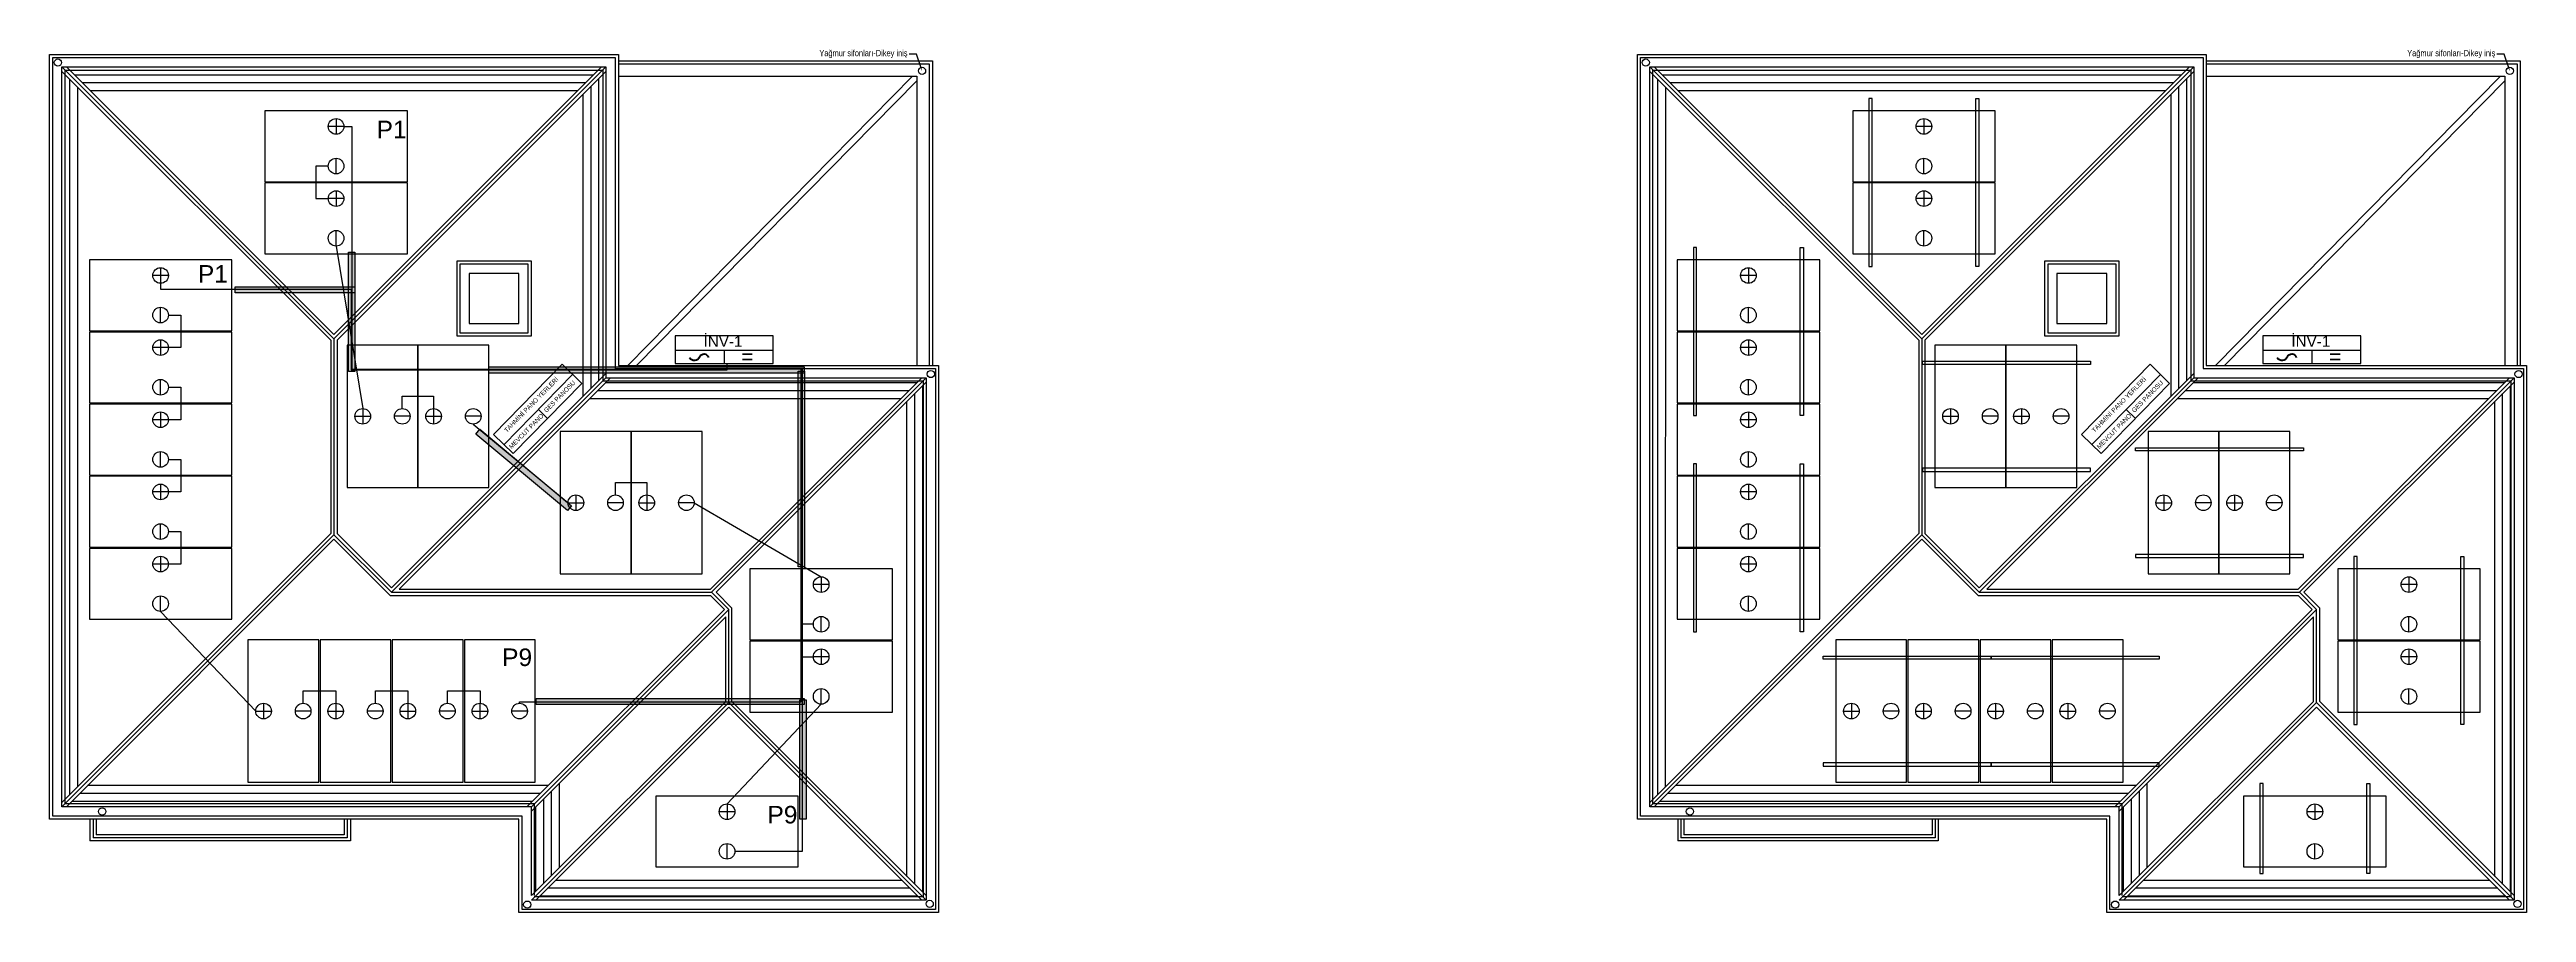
# Model space of a CAD drawing. Header units: millimetres. Extents: x 5906.5 to 5946.1, y 3080.7 to 3094.5.
import ezdxf
from ezdxf import colors
from ezdxf.entities.mleader import LeaderData, LeaderLine
from ezdxf.math import Vec2, Vec3

# ---------------------------------------------------------------- set-up
doc = ezdxf.new("R2010")
doc.units = ezdxf.units.MM
doc.linetypes.add('HIDDEN', pattern=[0.375, 0.25, -0.125])
for name, color, linetype in [('DC Kablo', 1, 'Continuous'), ('İNV', 3, 'Continuous'), ('Panel', 7, 'Continuous'), ('Panel Detayları', 7, 'Continuous'), ('Profil', 1, 'Continuous'), ('Tava', 2, 'Continuous'), ('Çatı Alanı', 7, 'Continuous')]:
    doc.layers.add(name, color=color, linetype=linetype)
doc.styles.add('AURA Swiss CnBT', font='swissc.ttf')
doc.styles.get("Standard").update_dxf_attribs({"font": 'arial.ttf'})

# ---------------------------------------------------------------- blocks, each defined once
blk = doc.blocks.new('2279 1134 lük Panel')
at = {"layer": 'Panel', "color": 0}
for p, q in [((5926.784, 3089.644), (5926.784, 3087.365)), ((5927.918, 3089.644), (5926.784, 3089.644)), ((5927.918, 3087.365), (5927.918, 3089.644)), ((5926.909, 3088.505), (5927.159, 3088.505)), ((5927.793, 3088.505), (5927.543, 3088.505)), ((5927.668, 3088.38), (5927.668, 3088.63)), ((5926.784, 3087.365), (5927.918, 3087.365))]:
    blk.add_line(p, q, dxfattribs=at)
for centre in [(5927.034, 3088.505), (5927.668, 3088.505)]:
    blk.add_circle(centre, 0.125, dxfattribs=at)
blk = doc.blocks.new('Inverter-ARF')
for points in [[(3662.437, 1723.866), (3663.786, 1723.866), (3663.786, 1723.488), (3662.437, 1723.488)], [(3662.437, 1723.488), (3662.437, 1723.866)], [(3662.437, 1723.665), (3663.786, 1723.665)], [(3663.112, 1723.665), (3663.112, 1723.488)]]:
    blk.add_lwpolyline(points)
at = {"color": 3, "lineweight": 40}
for centre, radius, start, end in [((3663.389, 1723.554), 0.0639, 20.7706, 166.0069), ((3663.522, 1723.605), 0.078, 200.9935, 328.7282)]:
    blk.add_arc(centre, radius, start, end, dxfattribs=at)
at = {"color": 3, "insert": (3662.707, 1723.687), "char_height": 0.208, "attachment_point": 1}
blk.add_mtext_dynamic_manual_height_columns('=', width=0.31057, gutter_width=0.13, heights=[0], dxfattribs=at)

msp = doc.modelspace()

# ---------------------------------------------------------------- hatches: boundary and pattern name
at = {"layer": 'Tava'}
h = msp.add_hatch(dxfattribs=at)
h.set_pattern_fill('ANGLE', color=256, scale=0.002, angle=-90)
h.set_pattern_definition([(270, (2820.629429, 8991.251333), (0.01397, -3e-18), [0.01016, -0.00381]), (360, (2820.629429, 8991.251333), (3e-18, 0.01397), [0.01016, -0.00381])])
h.paths.add_polyline_path([(5911.352, 3091.274), (5911.252, 3091.274), (5911.252, 3089.364), (5911.352, 3089.364)])
h = msp.add_hatch(dxfattribs=at)
h.set_pattern_fill('ANGLE', color=256, scale=0.002)
h.set_pattern_definition([(0, (9.462571, 0), (0, 0.01397), [0.01016, -0.00381]), (90, (9.462571, 0), (-0.01397, 9e-19), [0.01016, -0.00381])])
h.paths.add_polyline_path([(5909.439, 3090.723), (5909.439, 3090.623), (5911.35, 3090.623), (5911.35, 3090.723)])
h = msp.add_hatch(dxfattribs=at)
h.set_pattern_fill('ANGLE', color=256, scale=0.002, angle=-180)
h.set_pattern_definition([(180, (11815.380317, 6180.064566), (-5e-18, -0.01397), [0.01016, -0.00381]), (270, (11815.380317, 6180.064566), (0.01397, -6e-18), [0.01016, -0.00381])])
h.paths.add_polyline_path([(5918.541, 3089.342), (5918.541, 3089.442), (5913.493, 3089.442), (5913.493, 3089.342)])
h = msp.add_hatch(dxfattribs=at)
h.set_pattern_fill('ANGLE', color=256, scale=0.002, angle=-90)
h.set_pattern_definition([(270, (2827.818739, 8988.127673), (0.01397, -3e-18), [0.01016, -0.00381]), (360, (2827.818739, 8988.127673), (3e-18, 0.01397), [0.01016, -0.00381])])
h.paths.add_polyline_path([(5918.542, 3089.369), (5918.442, 3089.369), (5918.442, 3086.24), (5918.542, 3086.24)])
h = msp.add_hatch(dxfattribs=at)
h.set_pattern_fill('ANGLE', color=256, scale=0.002, angle=-39.8798)
h.set_pattern_definition([(320.12016948, (-595.946081, 4499.594485), (0.008957278054, 0.01072045101), [0.01016, -0.00381]), (50.12016948, (-595.946081, 4499.594485), (-0.01072045101, 0.008957278054), [0.01016, -0.00381])])
h.paths.add_polyline_path([(5913.351, 3088.443), (5913.287, 3088.366), (5914.753, 3087.141), (5914.817, 3087.217)])
h = msp.add_hatch(dxfattribs=at)
h.set_pattern_fill('ANGLE', color=256, scale=0.002, angle=-180)
h.set_pattern_definition([(180, (11815.380317, 6174.759514), (-5e-18, -0.01397), [0.01016, -0.00381]), (270, (11815.380317, 6174.759514), (0.01397, -6e-18), [0.01016, -0.00381])])
h.paths.add_polyline_path([(5918.541, 3084.037), (5918.541, 3084.137), (5914.254, 3084.137), (5914.254, 3084.037)])
h = msp.add_hatch(dxfattribs=at)
h.set_pattern_fill('ANGLE', color=256, scale=0.002, angle=-90)
h.set_pattern_definition([(270, (2827.849716, 8984.092652), (0.01397, -3e-18), [0.01016, -0.00381]), (360, (2827.849716, 8984.092652), (3e-18, 0.01397), [0.01016, -0.00381])])
h.paths.add_polyline_path([(5918.572, 3084.116), (5918.472, 3084.116), (5918.472, 3082.205), (5918.572, 3082.205)])

# ---------------------------------------------------------------- linework, layer by layer
for points in [[(5914.668, 3089.481), (5913.572, 3088.36), (5913.886, 3088.053), (5914.982, 3089.174)], [(5914.835, 3089.318), (5913.739, 3088.197)], [(5914.982, 3089.174), (5914.668, 3089.481)], [(5940.067, 3089.481), (5938.971, 3088.36), (5939.285, 3088.053), (5940.381, 3089.174)], [(5940.234, 3089.318), (5939.138, 3088.197)], [(5940.381, 3089.174), (5940.067, 3089.481)], [(5914.287, 3088.758), (5914.434, 3088.614)], [(5939.686, 3088.758), (5939.833, 3088.614)]]:
    msp.add_lwpolyline(points)
at = {"layer": 'DC Kablo'}
for points in [[(5911.178, 3093.286), (5911.302, 3093.286), (5911.302, 3089.405), (5917.308, 3089.405), (5917.308, 3089.497)], [(5908.244, 3090.777), (5908.244, 3090.683), (5911.291, 3090.683), (5911.291, 3089.392), (5917.308, 3089.392), (5917.308, 3089.405)], [(5913.988, 3084.059), (5913.988, 3084.083), (5918.492, 3084.083), (5918.492, 3089.401), (5917.308, 3089.401)], [(5917.431, 3081.692), (5918.511, 3081.692), (5918.511, 3089.405), (5917.308, 3089.405)]]:
    msp.add_lwpolyline(points, dxfattribs=at)
at = {"layer": 'Panel Detayları', "color": 0}
for points in [[(5910.928, 3092.652), (5910.728, 3092.652), (5910.728, 3092.132), (5910.928, 3092.132)], [(5911.053, 3091.373), (5911.477, 3088.774)], [(5908.369, 3090.268), (5908.569, 3090.268), (5908.569, 3089.748), (5908.369, 3089.748)], [(5908.369, 3089.114), (5908.569, 3089.114), (5908.569, 3088.594), (5908.369, 3088.594)], [(5912.111, 3088.774), (5912.111, 3088.974), (5912.611, 3088.974), (5912.611, 3088.774)], [(5913.245, 3088.524), (5914.763, 3087.267)], [(5908.369, 3087.96), (5908.569, 3087.96), (5908.569, 3087.44), (5908.369, 3087.44)], [(5915.522, 3087.392), (5915.522, 3087.592), (5916.022, 3087.592), (5916.022, 3087.392)], [(5916.781, 3087.267), (5918.811, 3086.082)], [(5908.369, 3086.806), (5908.569, 3086.806), (5908.569, 3086.286), (5908.369, 3086.286)], [(5908.244, 3085.527), (5909.767, 3083.934)], [(5918.686, 3085.323), (5918.486, 3085.323), (5918.486, 3084.803), (5918.686, 3084.803)], [(5910.526, 3084.059), (5910.526, 3084.259), (5911.046, 3084.259), (5911.046, 3084.059)], [(5911.68, 3084.059), (5911.68, 3084.259), (5912.2, 3084.259), (5912.2, 3084.059)], [(5912.834, 3084.059), (5912.834, 3084.259), (5913.354, 3084.259), (5913.354, 3084.059)], [(5918.811, 3084.044), (5917.306, 3082.449)]]:
    msp.add_lwpolyline(points, dxfattribs=at)
at = {"layer": 'Profil'}
for points in [[(5935.572, 3093.736), (5935.572, 3091.048), (5935.622, 3091.048), (5935.622, 3093.736)], [(5937.331, 3093.736), (5937.331, 3091.048), (5937.281, 3091.048), (5937.281, 3093.736)], [(5932.764, 3091.352), (5932.764, 3088.664), (5932.814, 3088.664), (5932.814, 3091.352)], [(5934.523, 3091.352), (5934.523, 3088.664), (5934.473, 3088.664), (5934.473, 3091.352)], [(5936.426, 3089.529), (5939.114, 3089.529), (5939.114, 3089.479), (5936.426, 3089.479)], [(5939.836, 3088.147), (5942.524, 3088.147), (5942.524, 3088.097), (5939.836, 3088.097)], [(5932.764, 3087.89), (5932.764, 3085.202), (5932.814, 3085.202), (5932.814, 3087.89)], [(5934.523, 3087.89), (5934.523, 3085.202), (5934.473, 3085.202), (5934.473, 3087.89)], [(5936.426, 3087.769), (5939.114, 3087.769), (5939.114, 3087.819), (5936.426, 3087.819)], [(5939.836, 3086.388), (5942.524, 3086.388), (5942.524, 3086.438), (5939.836, 3086.438)], [(5943.33, 3086.407), (5943.33, 3083.719), (5943.38, 3083.719), (5943.38, 3086.407)], [(5945.089, 3086.407), (5945.089, 3083.719), (5945.039, 3083.719), (5945.039, 3086.407)], [(5934.84, 3084.813), (5937.528, 3084.813), (5937.528, 3084.763), (5934.84, 3084.763)], [(5937.528, 3084.813), (5940.216, 3084.813), (5940.216, 3084.763), (5937.528, 3084.763)], [(5934.84, 3083.054), (5937.528, 3083.054), (5937.528, 3083.104), (5934.84, 3083.104)], [(5937.528, 3083.054), (5940.216, 3083.054), (5940.216, 3083.104), (5937.528, 3083.104)], [(5941.825, 3082.774), (5941.825, 3081.334), (5941.875, 3081.334), (5941.875, 3082.774)], [(5943.584, 3082.774), (5943.584, 3081.334), (5943.534, 3081.334), (5943.534, 3082.774)]]:
    msp.add_lwpolyline(points, close=True, dxfattribs=at)
at = {"layer": 'Tava'}
for points in [[(5911.352, 3091.274), (5911.352, 3089.364), (5911.252, 3089.364), (5911.252, 3091.274), (5911.352, 3091.274)], [(5909.439, 3090.723), (5911.35, 3090.723), (5911.35, 3090.623), (5909.439, 3090.623), (5909.439, 3090.723)], [(5918.541, 3089.342), (5913.493, 3089.342), (5913.493, 3089.442), (5918.541, 3089.442), (5918.541, 3089.342)], [(5918.542, 3089.369), (5918.542, 3086.24), (5918.442, 3086.24), (5918.442, 3089.369), (5918.542, 3089.369)], [(5913.351, 3088.443), (5914.817, 3087.217), (5914.753, 3087.141), (5913.287, 3088.366), (5913.351, 3088.443)], [(5918.541, 3084.037), (5914.254, 3084.037), (5914.254, 3084.137), (5918.541, 3084.137), (5918.541, 3084.037)], [(5918.572, 3084.116), (5918.572, 3082.205), (5918.472, 3082.205), (5918.472, 3084.116), (5918.572, 3084.116)]]:
    msp.add_lwpolyline(points, dxfattribs=at)
at = {"layer": 'Çatı Alanı'}
for p, q in [((5906.667, 3094.238), (5911.018, 3089.887)), ((5906.667, 3094.167), (5910.968, 3089.866)), ((5906.737, 3094.238), (5911.018, 3089.957)), ((5911.018, 3089.887), (5915.369, 3094.238)), ((5911.018, 3089.957), (5915.299, 3094.238)), ((5911.068, 3089.866), (5915.369, 3094.167)), ((5915.568, 3094.089, 0), (5920.342, 3094.089, 0)), ((5915.718, 3089.464, 0), (5920.272, 3094.089, 0)), ((5915.858, 3089.464, 0), (5920.342, 3094.018, 0)), ((5920.342, 3094.089, 0), (5920.342, 3089.464, 0)), ((5932.066, 3094.238), (5936.417, 3089.887)), ((5932.066, 3094.167), (5936.367, 3089.866)), ((5932.136, 3094.238), (5936.417, 3089.957)), ((5936.417, 3089.887), (5940.768, 3094.238)), ((5936.417, 3089.957), (5940.698, 3094.238)), ((5936.467, 3089.866), (5940.768, 3094.167)), ((5940.967, 3094.089, 0), (5945.741, 3094.089, 0)), ((5941.117, 3089.464, 0), (5945.671, 3094.089, 0)), ((5941.256, 3089.464, 0), (5945.741, 3094.018, 0)), ((5945.741, 3094.089, 0), (5945.741, 3089.464, 0)), ((5910.968, 3089.866), (5910.968, 3086.773)), ((5911.018, 3089.887), (5911.018, 3086.752)), ((5911.068, 3089.866), (5911.068, 3086.773)), ((5936.367, 3089.866), (5936.367, 3086.773)), ((5936.417, 3089.887), (5936.417, 3086.752)), ((5936.467, 3089.866), (5936.467, 3086.773)), ((5911.937, 3085.904), (5915.369, 3089.336)), ((5911.938, 3085.834), (5915.369, 3089.265)), ((5912.058, 3085.883), (5915.44, 3089.265)), ((5920.421, 3089.265), (5917.039, 3085.883)), ((5920.491, 3089.265), (5917.059, 3085.834)), ((5937.336, 3085.904), (5940.768, 3089.336)), ((5937.336, 3085.834), (5940.768, 3089.265)), ((5937.456, 3085.883), (5940.838, 3089.265)), ((5945.82, 3089.265), (5942.438, 3085.883)), ((5945.89, 3089.265), (5942.458, 3085.834)), ((5920.491, 3089.195), (5917.13, 3085.834)), ((5945.89, 3089.195), (5942.529, 3085.834)), ((5906.667, 3082.472), (5910.968, 3086.773)), ((5906.667, 3082.402), (5911.018, 3086.752)), ((5906.737, 3082.402), (5911.018, 3086.682)), ((5911.018, 3086.752), (5911.938, 3085.834)), ((5911.018, 3086.682), (5911.917, 3085.784)), ((5911.068, 3086.773), (5911.937, 3085.904)), ((5932.066, 3082.472), (5936.367, 3086.773)), ((5932.066, 3082.402), (5936.417, 3086.752)), ((5932.136, 3082.402), (5936.417, 3086.682)), ((5936.417, 3086.752), (5937.336, 3085.834)), ((5936.417, 3086.682), (5937.316, 3085.784)), ((5936.467, 3086.773), (5937.336, 3085.904)), ((5911.917, 3085.784), (5917.039, 3085.784)), ((5911.938, 3085.834), (5917.059, 3085.834)), ((5912.058, 3085.883), (5917.039, 3085.883)), ((5917.039, 3085.784), (5917.263, 3085.559)), ((5917.059, 3085.834), (5917.333, 3085.559)), ((5917.13, 3085.834), (5917.383, 3085.58)), ((5937.316, 3085.784), (5942.438, 3085.784)), ((5937.336, 3085.834), (5942.458, 3085.834)), ((5937.456, 3085.883), (5942.438, 3085.883)), ((5942.438, 3085.784), (5942.662, 3085.559)), ((5942.458, 3085.834), (5942.732, 3085.559)), ((5942.529, 3085.834), (5942.782, 3085.58)), ((5914.105, 3082.402), (5917.263, 3085.559)), ((5914.176, 3082.402), (5917.333, 3085.559)), ((5914.176, 3082.331), (5917.284, 3085.439)), ((5917.284, 3084.089), (5917.284, 3085.439)), ((5917.333, 3084.069), (5917.333, 3085.559)), ((5917.383, 3084.089), (5917.383, 3085.58)), ((5939.504, 3082.402), (5942.662, 3085.559)), ((5939.575, 3082.402), (5942.732, 3085.559)), ((5939.575, 3082.331), (5942.682, 3085.439)), ((5942.682, 3084.089), (5942.682, 3085.439)), ((5942.732, 3084.069), (5942.732, 3085.559)), ((5942.782, 3084.089), (5942.782, 3085.58)), ((5914.176, 3080.981), (5917.284, 3084.089)), ((5917.383, 3084.089), (5920.491, 3080.981)), ((5939.575, 3080.981), (5942.682, 3084.089)), ((5942.782, 3084.089), (5945.89, 3080.981)), ((5914.176, 3080.911), (5917.333, 3084.069)), ((5914.246, 3080.911), (5917.333, 3083.998)), ((5917.333, 3084.069), (5920.491, 3080.911)), ((5917.333, 3083.998), (5920.421, 3080.911)), ((5939.575, 3080.911), (5942.732, 3084.069)), ((5939.645, 3080.911), (5942.732, 3083.998)), ((5942.732, 3084.069), (5945.89, 3080.911)), ((5942.732, 3083.998), (5945.82, 3080.911)), ((5907.114, 3082.203), (5907.114, 3081.856)), ((5907.164, 3082.203), (5907.164, 3081.906)), ((5907.214, 3082.203), (5907.214, 3081.955)), ((5911.182, 3082.203, -56920.035), (5911.182, 3081.955, -56920.035)), ((5911.231, 3082.203, -56920.035), (5911.231, 3081.905, -56920.035)), ((5911.281, 3082.203, -56920.035), (5911.281, 3081.856, -56920.035)), ((5932.513, 3082.203), (5932.513, 3081.856)), ((5932.563, 3082.203), (5932.563, 3081.906)), ((5932.612, 3082.203), (5932.612, 3081.955)), ((5936.581, 3082.203, -56920.035), (5936.581, 3081.955, -56920.035)), ((5936.63, 3082.203, -56920.035), (5936.63, 3081.905, -56920.035)), ((5936.68, 3082.203, -56920.035), (5936.68, 3081.856, -56920.035)), ((5911.281, 3081.856, -56920.035), (5907.114, 3081.856, -56920.035)), ((5911.231, 3081.905, -56920.035), (5907.164, 3081.906, -56920.035)), ((5911.182, 3081.955, -56920.035), (5907.214, 3081.955, -56920.035)), ((5936.68, 3081.856, -56920.035), (5932.513, 3081.856, -56920.035)), ((5936.63, 3081.905, -56920.035), (5932.563, 3081.906, -56920.035)), ((5936.581, 3081.955, -56920.035), (5932.612, 3081.955, -56920.035))]:
    msp.add_line(p, q, dxfattribs=at)
at = {"layer": 'Çatı Alanı', "linetype": 'Continuous', "transparency": 33554687}
for p, q in [((5906.794, 3082.6), (5906.795, 3094.04)), ((5915.17, 3094.109), (5906.866, 3094.109)), ((5915.257, 3089.223), (5915.257, 3094.055)), ((5932.193, 3082.6), (5932.193, 3094.04)), ((5940.569, 3094.109), (5932.265, 3094.109)), ((5940.656, 3089.223), (5940.656, 3094.055)), ((5906.921, 3082.726), (5906.921, 3093.914)), ((5915.044, 3093.983), (5906.992, 3093.983)), ((5914.917, 3093.856), (5907.119, 3093.856)), ((5915.004, 3088.971), (5915.004, 3093.803)), ((5915.131, 3089.097), (5915.131, 3093.929)), ((5932.319, 3082.726), (5932.32, 3093.914)), ((5940.442, 3093.983), (5932.391, 3093.983)), ((5940.316, 3093.856), (5932.518, 3093.856)), ((5940.403, 3088.971), (5940.403, 3093.803)), ((5940.529, 3089.097), (5940.53, 3093.929)), ((5920.086, 3088.93), (5915.105, 3088.93)), ((5920.212, 3089.057), (5915.231, 3089.057)), ((5920.338, 3089.183), (5915.357, 3089.183)), ((5920.183, 3081.29), (5920.183, 3088.887)), ((5920.309, 3081.163), (5920.309, 3089.013)), ((5920.435, 3081.037), (5920.436, 3089.139)), ((5945.485, 3088.93), (5940.503, 3088.93)), ((5945.611, 3089.057), (5940.63, 3089.057)), ((5945.737, 3089.183), (5940.756, 3089.183)), ((5945.582, 3081.29), (5945.582, 3088.887)), ((5945.708, 3081.163), (5945.708, 3089.013)), ((5945.834, 3081.037), (5945.834, 3089.139)), ((5914.319, 3082.615), (5906.95, 3082.615)), ((5914.445, 3082.741), (5907.077, 3082.741)), ((5914.373, 3081.178), (5914.373, 3082.528)), ((5914.499, 3081.305), (5914.499, 3082.655)), ((5914.625, 3081.431), (5914.625, 3082.781)), ((5939.717, 3082.615), (5932.349, 3082.615)), ((5939.844, 3082.741), (5932.476, 3082.741)), ((5939.772, 3081.178), (5939.772, 3082.528)), ((5939.898, 3081.305), (5939.898, 3082.655)), ((5940.024, 3081.431), (5940.024, 3082.781)), ((5914.192, 3082.489), (5906.824, 3082.489)), ((5914.246, 3081.052), (5914.246, 3082.402)), ((5939.591, 3082.489), (5932.223, 3082.489)), ((5939.645, 3081.052), (5939.645, 3082.402)), ((5920.359, 3080.973), (5914.308, 3080.973)), ((5920.233, 3081.099), (5914.434, 3081.099)), ((5920.106, 3081.226), (5914.561, 3081.226)), ((5945.758, 3080.973), (5939.707, 3080.973)), ((5945.631, 3081.099), (5939.833, 3081.099)), ((5945.505, 3081.226), (5939.959, 3081.226))]:
    msp.add_line(p, q, dxfattribs=at)
at = {"layer": 'Çatı Alanı'}
for points in [[(5906.468, 3082.203), (5906.468, 3094.437), (5915.568, 3094.437), (5915.568, 3089.464), (5920.69, 3089.464), (5920.69, 3080.712), (5913.977, 3080.712), (5913.977, 3082.203)], [(5931.867, 3082.203), (5931.867, 3094.437), (5940.967, 3094.437), (5940.967, 3089.464), (5946.089, 3089.464), (5946.089, 3080.712), (5939.376, 3080.712), (5939.376, 3082.203)]]:
    msp.add_lwpolyline(points, close=True, dxfattribs=at)
at = {"layer": 'Çatı Alanı', "ltscale": 50}
for points in [[(5920.64, 3089.414), (5920.64, 3089.414), (5920.64, 3080.762), (5914.027, 3080.762), (5914.027, 3082.253), (5906.518, 3082.253), (5906.518, 3094.387), (5915.518, 3094.387), (5915.518, 3089.414), (5920.64, 3089.414)], [(5914.176, 3080.981), (5914.176, 3082.402), (5906.667, 3082.402), (5906.667, 3094.238), (5915.369, 3094.238), (5915.369, 3089.265), (5920.491, 3089.265), (5920.491, 3080.911), (5914.176, 3080.911)], [(5946.039, 3089.414), (5946.039, 3089.414), (5946.039, 3080.762), (5939.425, 3080.762), (5939.425, 3082.253), (5931.916, 3082.253), (5931.917, 3094.387), (5940.917, 3094.387), (5940.917, 3089.414), (5946.039, 3089.414)], [(5939.575, 3080.981), (5939.575, 3082.402), (5932.066, 3082.402), (5932.066, 3094.238), (5940.768, 3094.238), (5940.768, 3089.265), (5945.89, 3089.265), (5945.89, 3080.911), (5939.575, 3080.911)]]:
    msp.add_lwpolyline(points, dxfattribs=at)
at = {"layer": 'Çatı Alanı'}
for points in [[(5914.225, 3080.981), (5914.225, 3082.451), (5906.717, 3082.451), (5906.717, 3094.188), (5915.319, 3094.188), (5915.319, 3089.216), (5920.441, 3089.216), (5920.441, 3080.961), (5914.221, 3080.961)], [(5939.624, 3080.981), (5939.624, 3082.451), (5932.115, 3082.451), (5932.116, 3094.188), (5940.718, 3094.188), (5940.718, 3089.216), (5945.84, 3089.216), (5945.84, 3080.961), (5939.62, 3080.961)]]:
    msp.add_lwpolyline(points, dxfattribs=at)
at = {"layer": 'Çatı Alanı', "elevation": 0}
for points in [[(5915.568, 3094.337), (5920.591, 3094.337), (5920.591, 3089.464)], [(5915.568, 3094.288), (5920.541, 3094.288), (5920.541, 3089.464)], [(5940.967, 3094.337), (5945.989, 3094.337), (5945.989, 3089.464)], [(5940.967, 3094.288), (5945.94, 3094.288), (5945.94, 3089.464)]]:
    msp.add_lwpolyline(points, dxfattribs=at)
at = {"layer": 'Çatı Alanı', "ltscale": 25, "elevation": 80636.822}
for points in [[(5914.175, 3091.131), (5912.981, 3091.131), (5912.981, 3089.937), (5914.175, 3089.937)], [(5939.574, 3091.131), (5938.38, 3091.131), (5938.38, 3089.937), (5939.574, 3089.937)]]:
    msp.add_lwpolyline(points, close=True, dxfattribs=at)
at = {"layer": 'Çatı Alanı', "linetype": 'HIDDEN', "ltscale": 25, "elevation": 80636.822}
for points in [[(5914.125, 3091.081), (5913.031, 3091.081), (5913.031, 3089.987), (5914.125, 3089.987)], [(5939.524, 3091.081), (5938.43, 3091.081), (5938.43, 3089.987), (5939.524, 3089.987)]]:
    msp.add_lwpolyline(points, close=True, dxfattribs=at)
for points in [[(5913.976, 3090.932), (5913.18, 3090.932), (5913.18, 3090.136), (5913.976, 3090.136), (5913.976, 3090.932)], [(5939.375, 3090.932), (5938.579, 3090.932), (5938.579, 3090.136), (5939.375, 3090.136), (5939.375, 3090.932)]]:
    msp.add_lwpolyline(points, dxfattribs=at)
at = {"layer": 'Çatı Alanı'}
for centre in [(5906.602, 3094.308, -61663.267), (5920.424, 3094.175, 0), (5932.001, 3094.308, -61663.267), (5945.823, 3094.175, 0), (5920.565, 3089.326, -56920.035), (5945.963, 3089.326, -56920.035), (5907.309, 3082.328, -61663.372), (5932.708, 3082.328, -61663.372), (5914.11, 3080.837, -61663.372), (5920.547, 3080.849, -61663.372), (5939.509, 3080.837, -61663.372), (5945.945, 3080.849, -61663.372)]:
    msp.add_circle(centre, 0.058, dxfattribs=at)

# ---------------------------------------------------------------- block references
at = {"layer": 'İNV', "xscale": -1.162386526849276, "yscale": 1.162386526849276, "zscale": 1.162386526849276}
for p in [(10175.21, 1086.137), (10200.609, 1086.137)]:
    msp.add_blockref('Inverter-ARF', p, dxfattribs=at)
at = {"layer": 'Panel', "color": 4}
for p, rotation in [((8999.557, -2834.382), 90), ((9024.956, -2834.382), 90), ((8999.557, -2835.536), 90), ((9024.956, -2835.536), 90), ((11839.145, 6177.154), 180), ((11840.279, 6177.154), 180), ((11864.544, 6177.154), 180), ((11865.678, 6177.154), 180), ((11842.555, 6175.772), 180), ((11843.689, 6175.772), 180), ((11867.954, 6175.772), 180), ((11869.088, 6175.772), 180), ((9007.316, -2841.711), 90), ((9032.714, -2841.711), 90), ((9007.316, -2842.865), 90), ((9032.714, -2842.865), 90), ((9005.81, -2845.344), 90), ((9031.209, -2845.344), 90)]:
    msp.add_blockref('2279 1134 lük Panel', p, dxfattribs=dict(at, rotation=rotation))
at = {"layer": 'Panel', "color": 5}
for p, rotation in [((8996.749, -2836.766), 89.99999999999999), ((9022.148, -2836.766), 89.99999999999999), ((8996.749, -2837.92), 89.99999999999999), ((9022.148, -2837.92), 89.99999999999999), ((8996.749, -2839.074), 89.99999999999999), ((9022.148, -2839.074), 89.99999999999999), ((8996.749, -2840.228), 89.99999999999999), ((9022.148, -2840.228), 89.99999999999999), ((8996.749, -2841.382), 89.99999999999999), ((9022.148, -2841.382), 89.99999999999999), ((11837.559, 6172.438), 180), ((11838.713, 6172.438), 180), ((11839.867, 6172.438), 180), ((11841.021, 6172.438), 180), ((11862.958, 6172.438), 180), ((11864.112, 6172.438), 180), ((11865.266, 6172.438), 180), ((11866.42, 6172.438), 180)]:
    msp.add_blockref('2279 1134 lük Panel', p, dxfattribs=dict(at, rotation=rotation))

# ---------------------------------------------------------------- texts
at = {"layer": 'İNV', "color": 2, "char_height": 0.1744, "attachment_point": 3}
for insert in [(5917.552, 3089.936), (5942.951, 3089.936)]:
    msp.add_mtext_dynamic_manual_height_columns('İNV-1', width=0.8161, gutter_width=14.53, heights=[0], dxfattribs=dict(at, insert=insert))
at = {"layer": 'İNV', "color": 2, "char_height": 0.07231, "attachment_point": 3, "rotation": 45.6549}
for s, insert in [('TAHMİNİ PANO YERLERİ', (5914.563, 3089.285)), ('TAHMİNİ PANO YERLERİ', (5939.961, 3089.285)), ('GES PANOSU ', (5914.834, 3089.231)), ('GES PANOSU ', (5940.233, 3089.231)), ('MEVCUT PANO ', (5914.327, 3088.702)), ('MEVCUT PANO ', (5939.725, 3088.702))]:
    msp.add_mtext_dynamic_manual_height_columns(s, width=1.2216, gutter_width=6.026, heights=[0.355], dxfattribs=dict(at, insert=insert))
at = {"layer": 'Panel Detayları', "color": 0, "char_height": 0.2807, "attachment_point": 1}
for s, insert in [('P1', (5911.7, 3093.378)), ('P1', (5908.841, 3091.068)), ('P9', (5913.708, 3084.935)), ('P9', (5917.952, 3082.417))]:
    msp.add_mtext_dynamic_manual_height_columns(s, width=0.02001, gutter_width=1.404, heights=[0], dxfattribs=dict(at, insert=insert))

# ---------------------------------------------------------------- leaders
at = {"layer": 'Çatı Alanı'}
ml = msp.add_multileader_mtext('Standard', dxfattribs=at)
ml.set_content('Yağmur sifonları-Dikey iniş', color=256, style='AURA Swiss CnBT')
ml.set_leader_properties(color=256, linetype='ByLayer', lineweight=-1)
ml.build(insert=Vec2(0, 0))
ml.multileader.update_dxf_attribs({"dogleg_length": 35, "arrow_head_size": 0.0497})
ctx = ml.context
ctx.base_point, ctx.char_height, ctx.arrow_head_size, ctx.landing_gap_size, ctx.plane_origin, ctx.plane_x_axis, ctx.plane_y_axis = Vec3(5918.831, 3094.445, 0), 0.09945, 0.0497, 0.0249, Vec3(5920.384, 3094.119, 0), Vec3(1, -0.000019, 0), Vec3(0.000019, 1)
ctx.text_align_type = 2
notes = []
notes.append((ctx, [(0, (1, 1, 0), (5920.336, 3094.445, 0), (-1, 0.000019), 0.119, [(0, [(5920.424, 3094.175, 0)], 0, [])])]))
ctx.mtext.insert, ctx.mtext.text_direction, ctx.mtext.rotation, ctx.mtext.width, ctx.mtext.defined_height, ctx.mtext.alignment, ctx.mtext.flow_direction = Vec3(5920.192, 3094.51, 0), Vec3(1, -0.000019, 0), 6.283167, 1.58049, 0.243, 3, 5
ml = msp.add_multileader_mtext('Standard', dxfattribs=at)
ml.set_content('Yağmur sifonları-Dikey iniş', color=256, style='AURA Swiss CnBT')
ml.set_leader_properties(color=256, linetype='ByLayer', lineweight=-1)
ml.build(insert=Vec2(0, 0))
ml.multileader.update_dxf_attribs({"dogleg_length": 35, "arrow_head_size": 0.0497})
ctx = ml.context
ctx.base_point, ctx.char_height, ctx.arrow_head_size, ctx.landing_gap_size, ctx.plane_origin, ctx.plane_x_axis, ctx.plane_y_axis = Vec3(5944.23, 3094.445, 0), 0.09945, 0.0497, 0.0249, Vec3(5945.783, 3094.119, 0), Vec3(1, -0.000019, 0), Vec3(0.000019, 1)
ctx.text_align_type = 2
notes.append((ctx, [(0, (1, 1, 0), (5945.734, 3094.445, 0), (-1, 0.000019), 0.119, [(0, [(5945.823, 3094.175, 0)], 0, [])])]))
ctx.mtext.insert, ctx.mtext.text_direction, ctx.mtext.rotation, ctx.mtext.width, ctx.mtext.defined_height, ctx.mtext.alignment, ctx.mtext.flow_direction = Vec3(5945.591, 3094.51, 0), Vec3(1, -0.000019, 0), 6.283167, 1.58049, 0.243, 3, 5
for ctx, leaders in notes:
    for number, flags, end, landing, length, lines in leaders:
        leader = LeaderData()
        leader.index, (leader.has_last_leader_line, leader.has_dogleg_vector, leader.attachment_direction) = number, flags
        leader.last_leader_point, leader.dogleg_vector, leader.dogleg_length = Vec3(end), Vec3(landing), length
        for number, points, colour, breaks in lines:
            line = LeaderLine()
            line.index, line.vertices, line.color, line.breaks = number, Vec3.list(points), colors.encode_raw_color(colour), breaks
            leader.lines.append(line)
        ctx.leaders.append(leader)

doc.saveas('drawing.dxf')
